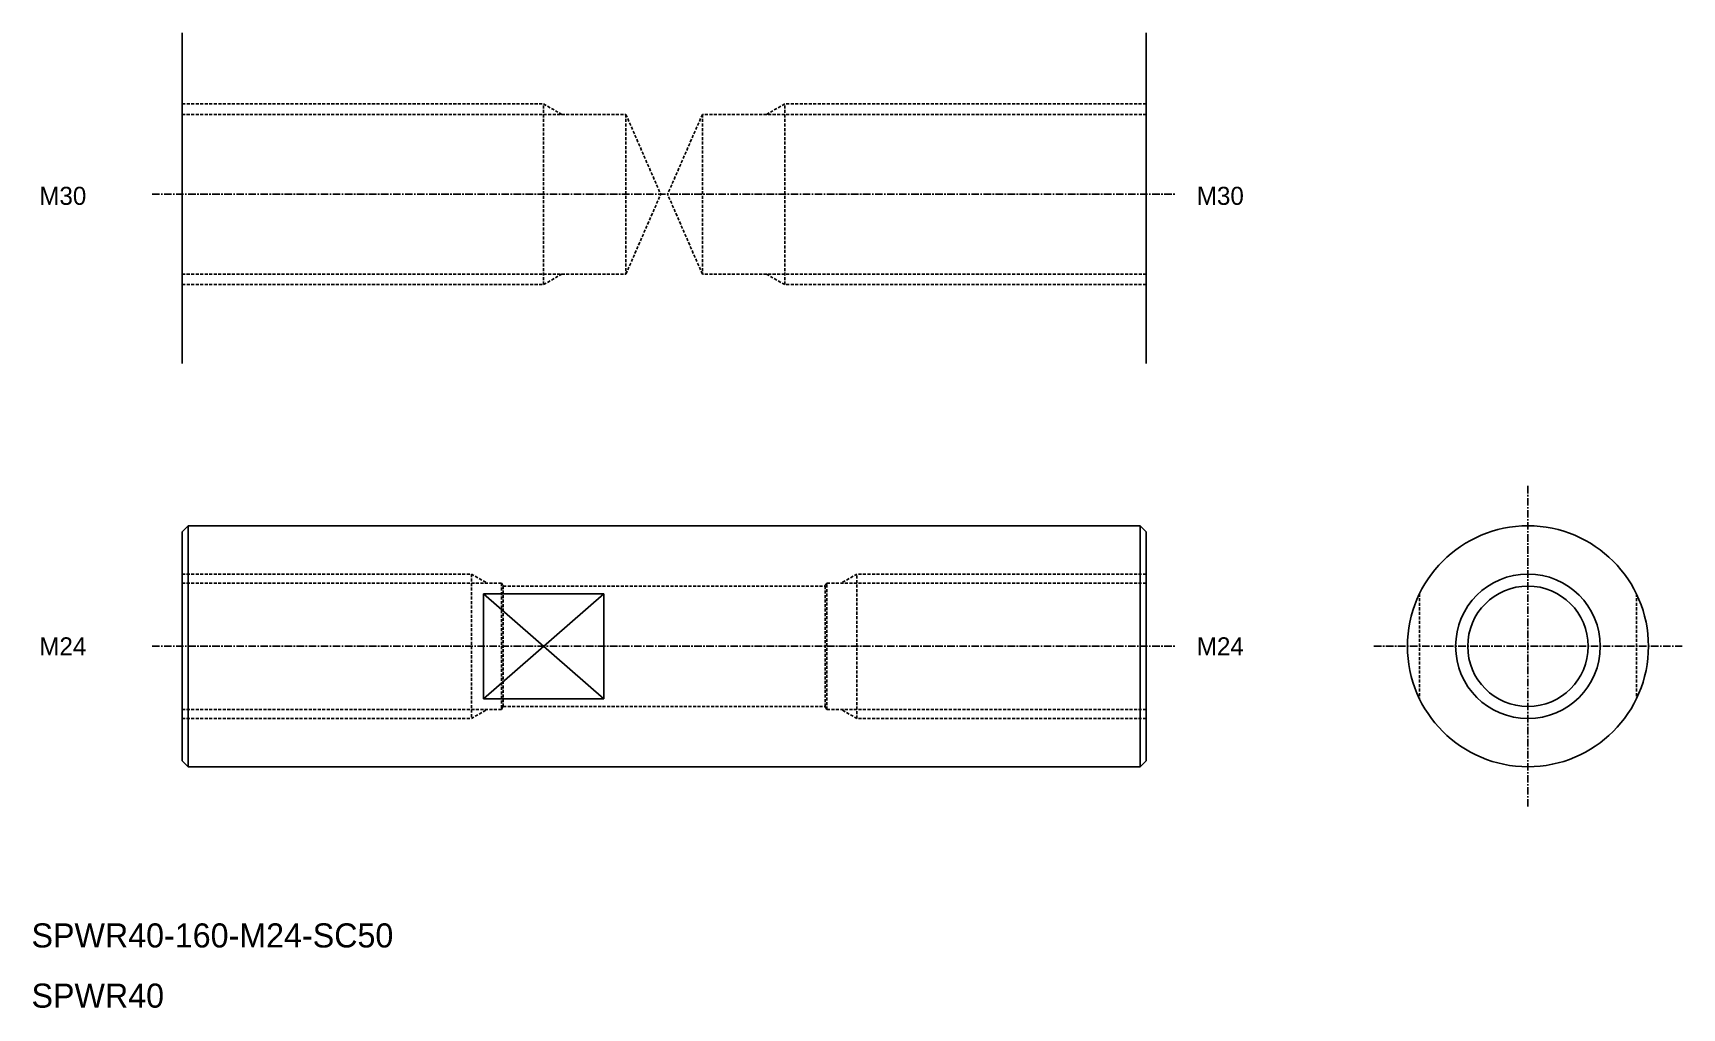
# Model space of a CAD drawing. Extents: x 10 to 284, y 10 to 172.
import ezdxf

# ---------------------------------------------------------------- set-up
doc = ezdxf.new("R2010")
doc.units = 0
doc.linetypes.add('CENTER', pattern=[2, 1.25, -0.25, 0.25, -0.25])
doc.linetypes.add('DASHED', pattern=[0.75, 0.5, -0.25])
doc.layers.get('0').update_dxf_attribs({"linetype": 'CONTINUOUS'})
doc.layers.add('CENTER', color=1, linetype='CENTER')

msp = doc.modelspace()

# ---------------------------------------------------------------- linework, layer by layer
at = {"color": 7, "linetype": 'CONTINUOUS'}
for p, q in [((35, 116.94), (35, 171.83)), ((195, 116.94), (195, 171.83)), ((35, 89), (36, 90)), ((35, 89), (35, 51)), ((36, 90), (36, 50)), ((36, 90), (194, 90)), ((65.5, 90), (65.5, 90)), ((95, 90), (95, 90)), ((194, 90), (194, 50)), ((194, 90), (195, 89)), ((195, 89), (195, 51)), ((35, 82), (35, 59.5)), ((195, 58), (195, 82)), ((105, 78.7), (85, 78.7)), ((85, 78.7), (85, 61.27)), ((105, 61.27), (105, 78.7)), ((105, 61.27), (85, 61.27)), ((36, 50), (35, 51)), ((36, 50), (194, 50)), ((195, 51), (194, 50))]:
    msp.add_line(p, q, dxfattribs=at)
at = {"color": 3, "linetype": 'DASHED'}
for p, q in [((35.01, 160.05), (95, 160.05)), ((95, 130.05), (95, 160.05)), ((95, 160.05), (98.03, 158.3)), ((135.01, 160.05), (131.97, 158.3)), ((195, 160.05), (135.01, 160.05)), ((135.01, 130.05), (135.01, 160.05)), ((35, 158.3), (108.66, 158.3)), ((108.66, 158.3), (114.43, 145.05)), ((108.66, 158.3), (108.66, 131.8)), ((121.34, 158.3), (115.57, 145.05)), ((195.01, 158.3), (121.34, 158.3)), ((121.34, 158.3), (121.34, 131.8)), ((108.66, 131.8), (114.43, 145.05)), ((121.34, 131.8), (115.57, 145.05)), ((35, 131.8), (108.66, 131.8)), ((95, 130.05), (98.03, 131.8)), ((195.01, 131.8), (121.34, 131.8)), ((135.01, 130.05), (131.97, 131.8)), ((35.01, 130.05), (95, 130.05)), ((195, 130.05), (135.01, 130.05)), ((35, 82), (83, 82)), ((35, 80.5), (88, 80.5)), ((83, 82), (83, 58)), ((83, 82), (85.6, 80.5)), ((88, 80.5), (88, 59.5)), ((88, 80.5), (88.29, 80)), ((88.29, 80), (141.71, 80)), ((88.29, 80), (88.29, 60)), ((142, 80.5), (141.71, 80)), ((141.71, 80), (141.71, 60)), ((195, 80.5), (142, 80.5)), ((142, 59.5), (142, 80.5)), ((147, 82), (144.4, 80.5)), ((195, 82), (147, 82)), ((147, 58), (147, 82)), ((240.37, 78.72), (240.37, 61.28)), ((276.37, 78.72), (276.37, 61.28)), ((35, 59.5), (88, 59.5)), ((35, 58), (83, 58)), ((83, 58), (85.6, 59.5)), ((88, 59.5), (88.29, 60)), ((88.29, 60), (141.71, 60)), ((142, 59.5), (141.71, 60)), ((195, 59.5), (142, 59.5)), ((147, 58), (144.4, 59.5)), ((195, 58), (147, 58))]:
    msp.add_line(p, q, dxfattribs=at)
at = {"color": 3, "linetype": 'CONTINUOUS'}
for p, q in [((85, 78.7), (105, 61.27)), ((85, 61.27), (105, 78.7))]:
    msp.add_line(p, q, dxfattribs=at)
at = {"color": 7, "linetype": 'CONTINUOUS'}
for radius in [20, 10]:
    msp.add_circle((258.37, 70), radius, dxfattribs=at)
at = {"color": 3, "linetype": 'CONTINUOUS'}
msp.add_circle((258.37, 70), 12, dxfattribs=at)
at = {"layer": 'CENTER', "color": 1, "linetype": 'CENTER'}
for p, q in [((30, 145.05), (200, 145.05)), ((258.37, 96.62), (258.37, 43.38)), ((30, 70), (200, 70)), ((232.79, 70), (283.94, 70))]:
    msp.add_line(p, q, dxfattribs=at)

# ---------------------------------------------------------------- texts
at = {"color": 7, "linetype": 'CONTINUOUS'}
for s, height, p in [('M30', 3, (11.29, 143.29)), ('M30', 3, (203.41, 143.29)), ('M24', 3, (11.29, 68.49)), ('M24', 3, (203.41, 68.49)), ('SPWR40-160-M24-SC50', 4, (10, 20)), ('SPWR40', 4, (10, 10))]:
    msp.add_text(s, height=height, dxfattribs=at).set_placement(p)

doc.saveas('drawing.dxf')
